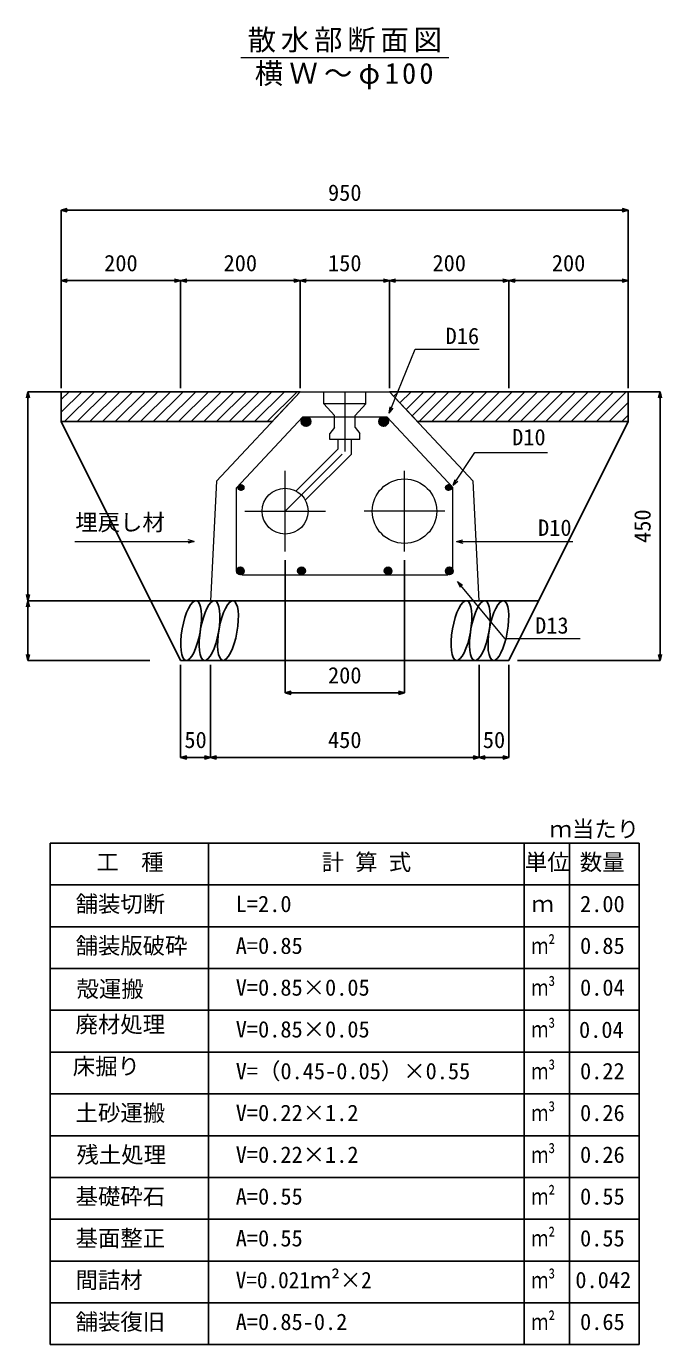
# Model space of a CAD drawing. Units: millimetres, scale not verified. Extents: x -9755 to 16726, y -7413 to 4835.
# Drawn here: x -7009 to -5945, y 2626 to 4835 of the extents above; entities that cross this region are included whole.
import ezdxf
from ezdxf.enums import TextEntityAlignment as Align

# ---------------------------------------------------------------- set-up
doc = ezdxf.new("R2010")
doc.units = ezdxf.units.MM
doc.header["$LTSCALE"] = 15
doc.linetypes.add('CHAIN2', pattern=[12, 9, -1, 1, -1])
doc.layers.add('0-1_ブロック', color=2, linetype='Continuous', lineweight=18)
doc.layers.add('0-A', color=7, linetype='Continuous', lineweight=18)
for name, color, linetype in [('0-3_鉄筋', 7, 'Continuous'), ('0-5_ｼﾞｮｲﾝﾄ詳細図', 7, 'Continuous'), ('0-6_寸法', 4, 'Continuous'), ('0-7', 4, 'Continuous')]:
    doc.layers.add(name, color=color, linetype=linetype)
doc.styles.add('ＭＳ ゴシック', font='')
doc.styles.get('ＭＳ ゴシック').set_extended_font_data('MS Gothic')

msp = doc.modelspace()

# ---------------------------------------------------------------- linework, layer by layer
at = {"layer": '0-1_ブロック', "color": 3}
for p, q in [((-6550.37, 4222.52), (-6690.37, 4072.52)), ((-6550.37, 4222.52), (-6400.37, 4222.52)), ((-6260.37, 4072.52), (-6400.37, 4222.52)), ((-6250.37, 3872.52), (-6260.37, 4072.52))]:
    msp.add_line(p, q, dxfattribs=at)
at = {"layer": '0-1_ブロック', "color": 7, "linetype": 'CHAIN2'}
for p, q in [((-6475.37, 4222.52), (-6475.37, 4122.52)), ((-6575.37, 4022.52), (-6475.37, 4122.52)), ((-6575.37, 3955.02), (-6575.37, 4090.02)), ((-6375.37, 3955.02), (-6375.37, 4090.02)), ((-6642.87, 4022.52), (-6507.87, 4022.52)), ((-6307.87, 4022.52), (-6442.87, 4022.52))]:
    msp.add_line(p, q, dxfattribs=at)
at = {"layer": '0-1_ブロック', "color": 7}
for p, q in [((-6440.37, 4202.52), (-6440.37, 4222.52)), ((-6510.37, 4202.52), (-6492.87, 4182.52)), ((-6457.87, 4182.52), (-6440.37, 4202.52)), ((-6492.87, 4162.52), (-6492.87, 4182.52)), ((-6457.87, 4162.52), (-6457.87, 4182.52)), ((-6492.87, 4162.52), (-6500.37, 4152.52)), ((-6457.87, 4162.52), (-6450.37, 4152.52)), ((-6450.37, 4142.52), (-6450.37, 4152.52)), ((-6486.37, 4127.08), (-6486.37, 4142.57)), ((-6464.37, 4117.96), (-6464.37, 4142.57)), ((-6557.1, 4056.35), (-6486.37, 4127.08)), ((-6541.54, 4040.79), (-6464.37, 4117.96)), ((-6654.34, 4061.79), (-6648.93, 4067.19)), ((-6654.31, 4062.87), (-6650.02, 4067.17)), ((-6654.18, 4060.89), (-6648.03, 4067.03)), ((-6653.9, 4060.11), (-6647.26, 4066.75)), ((-6653.86, 4064.39), (-6651.54, 4066.71)), ((-6653.51, 4059.43), (-6646.58, 4066.37)), ((-6653.05, 4058.84), (-6645.98, 4065.9)), ((-6652.5, 4058.32), (-6645.47, 4065.35)), ((-6651.87, 4057.89), (-6645.04, 4064.73)), ((-6651.16, 4057.54), (-6644.69, 4064.01)), ((-6650.33, 4057.31), (-6644.45, 4063.19)), ((-6300.42, 4057.31), (-6306.3, 4063.19)), ((-6299.59, 4057.54), (-6306.06, 4064.01)), ((-6298.88, 4057.89), (-6305.71, 4064.73)), ((-6298.25, 4058.32), (-6305.28, 4065.35)), ((-6297.7, 4058.84), (-6304.77, 4065.9)), ((-6297.24, 4059.43), (-6304.17, 4066.37)), ((-6296.85, 4060.11), (-6303.49, 4066.75)), ((-6296.57, 4060.89), (-6302.72, 4067.03)), ((-6296.41, 4061.79), (-6301.82, 4067.19)), ((-6296.44, 4062.87), (-6300.73, 4067.17)), ((-6296.89, 4064.39), (-6299.21, 4066.71)), ((-6649.37, 4057.21), (-6644.36, 4062.22)), ((-6648.16, 4057.35), (-6644.5, 4061.02)), ((-6301.38, 4057.21), (-6306.39, 4062.22)), ((-6302.58, 4057.35), (-6306.25, 4061.02))]:
    msp.add_line(p, q, dxfattribs=at)
at = {"layer": '0-1_ブロック'}
for p, q in [((-6545.8, 4180.52), (-6656.87, 4061.51)), ((-6548.35, 4173.15), (-6541.01, 4180.49)), ((-6548.34, 4171.75), (-6539.61, 4180.48)), ((-6548.13, 4170.55), (-6538.4, 4180.27)), ((-6548.01, 4174.91), (-6542.76, 4180.15)), ((-6547.78, 4169.48), (-6537.34, 4179.92)), ((-6547.31, 4168.54), (-6536.39, 4179.46)), ((-6546.75, 4167.68), (-6535.54, 4178.89)), ((-6546.09, 4166.93), (-6534.78, 4178.24)), ((-6545.8, 4180.52), (-6404.95, 4180.52)), ((-6545.35, 4166.25), (-6534.11, 4177.49)), ((-6544.52, 4165.67), (-6533.53, 4176.66)), ((-6543.58, 4165.19), (-6533.05, 4175.73)), ((-6542.54, 4164.82), (-6532.67, 4174.69)), ((-6541.37, 4164.58), (-6532.44, 4173.51)), ((-6409.38, 4164.58), (-6418.31, 4173.51)), ((-6408.21, 4164.82), (-6418.08, 4174.69)), ((-6407.17, 4165.19), (-6417.7, 4175.73)), ((-6406.23, 4165.67), (-6417.22, 4176.66)), ((-6405.4, 4166.25), (-6416.64, 4177.49)), ((-6404.66, 4166.93), (-6415.97, 4178.24)), ((-6404, 4167.68), (-6415.21, 4178.89)), ((-6403.44, 4168.54), (-6414.36, 4179.46)), ((-6402.97, 4169.48), (-6413.41, 4179.92)), ((-6402.62, 4170.55), (-6412.35, 4180.27)), ((-6402.41, 4171.75), (-6411.14, 4180.48)), ((-6402.4, 4173.15), (-6409.74, 4180.49)), ((-6402.74, 4174.91), (-6407.99, 4180.15)), ((-6404.95, 4180.52), (-6294.37, 4062.05)), ((-6540.01, 4164.53), (-6532.38, 4172.15)), ((-6538.34, 4164.78), (-6532.64, 4170.48)), ((-6535.62, 4166.09), (-6533.94, 4167.76)), ((-6410.74, 4164.53), (-6418.37, 4172.15)), ((-6412.41, 4164.78), (-6418.11, 4170.48)), ((-6415.13, 4166.09), (-6416.81, 4167.76)), ((-6656.87, 3922.52), (-6656.87, 4061.51)), ((-6294.37, 3922.52), (-6294.37, 4062.05)), ((-6656.87, 3922.27), (-6650.12, 3929.01)), ((-6656.75, 3923.81), (-6651.66, 3928.89)), ((-6656.7, 3921.02), (-6648.88, 3928.85)), ((-6656.35, 3919.96), (-6647.81, 3928.49)), ((-6655.86, 3919.03), (-6646.89, 3928.01)), ((-6655.65, 3926.31), (-6654.17, 3927.8)), ((-6655.25, 3918.23), (-6646.08, 3927.4)), ((-6654.54, 3917.53), (-6645.38, 3926.68)), ((-6653.71, 3916.94), (-6644.8, 3925.86)), ((-6652.76, 3916.47), (-6644.33, 3924.91)), ((-6651.67, 3916.15), (-6644.01, 3923.82)), ((-6650.39, 3916.02), (-6643.87, 3922.54)), ((-6648.78, 3916.22), (-6644.07, 3920.92)), ((-6647.87, 3916.02), (-6302.87, 3916.02)), ((-6554.37, 3922.27), (-6547.62, 3929.01)), ((-6554.25, 3923.81), (-6549.16, 3928.89)), ((-6554.2, 3921.02), (-6546.38, 3928.85)), ((-6553.85, 3919.96), (-6545.31, 3928.49)), ((-6553.36, 3919.03), (-6544.39, 3928.01)), ((-6553.15, 3926.31), (-6551.67, 3927.8)), ((-6552.75, 3918.23), (-6543.58, 3927.4)), ((-6552.04, 3917.53), (-6542.88, 3926.68)), ((-6551.21, 3916.94), (-6542.3, 3925.86)), ((-6550.26, 3916.47), (-6541.83, 3924.91)), ((-6549.17, 3916.15), (-6541.51, 3923.82)), ((-6547.89, 3916.02), (-6541.37, 3922.54)), ((-6546.28, 3916.22), (-6541.57, 3920.92)), ((-6402.86, 3916.02), (-6409.37, 3922.54)), ((-6401.58, 3916.15), (-6409.24, 3923.82)), ((-6404.47, 3916.22), (-6409.18, 3920.92)), ((-6400.49, 3916.47), (-6408.92, 3924.91)), ((-6399.54, 3916.94), (-6408.45, 3925.86)), ((-6398.71, 3917.53), (-6407.87, 3926.68)), ((-6397.99, 3918.23), (-6407.17, 3927.4)), ((-6397.39, 3919.03), (-6406.36, 3928.01)), ((-6396.9, 3919.96), (-6405.43, 3928.49)), ((-6396.55, 3921.02), (-6404.37, 3928.85)), ((-6396.38, 3922.27), (-6403.13, 3929.01)), ((-6396.5, 3923.81), (-6401.59, 3928.89)), ((-6397.6, 3926.31), (-6399.08, 3927.8)), ((-6300.36, 3916.02), (-6306.87, 3922.54)), ((-6299.08, 3916.15), (-6306.74, 3923.82)), ((-6301.97, 3916.22), (-6306.68, 3920.92)), ((-6297.99, 3916.47), (-6306.42, 3924.91)), ((-6297.04, 3916.94), (-6305.95, 3925.86)), ((-6296.21, 3917.53), (-6305.37, 3926.68)), ((-6295.49, 3918.23), (-6304.67, 3927.4)), ((-6294.89, 3919.03), (-6303.86, 3928.01)), ((-6294.4, 3919.96), (-6302.93, 3928.49)), ((-6294.05, 3921.02), (-6301.87, 3928.85)), ((-6293.88, 3922.27), (-6300.63, 3929.01)), ((-6294, 3923.81), (-6299.09, 3928.89)), ((-6295.1, 3926.31), (-6296.58, 3927.8))]:
    msp.add_line(p, q, dxfattribs=at)
at = {"layer": '0-1_ブロック', "color": 7}
for points in [[(-6440.37, 4202.52), (-6510.37, 4202.52), (-6510.37, 4222.52)], [(-6450.37, 4142.52), (-6500.37, 4142.52), (-6500.37, 4152.52)]]:
    msp.add_lwpolyline(points, dxfattribs=at)
at = {"layer": '0-1_ブロック', "color": 3}
msp.add_lwpolyline([(-6690.37, 4072.52), (-6700.37, 3872.52), (-6250.37, 3872.52)], dxfattribs=at)
at = {"layer": '0-1_ブロック'}
for centre, radius in [((-6540.37, 4172.52), 8), ((-6410.37, 4172.52), 8), ((-6649.36, 4062.21), 5), ((-6301.39, 4062.21), 5), ((-6650.37, 3922.52), 6.5), ((-6547.87, 3922.52), 6.5), ((-6402.87, 3922.52), 6.5), ((-6300.37, 3922.52), 6.5)]:
    msp.add_circle(centre, radius, dxfattribs=at)
at = {"layer": '0-1_ブロック', "color": 7}
msp.add_circle((-6375.37, 4022.52), 54, dxfattribs=at)
at = {"layer": '0-1_ブロック', "color": 3}
msp.add_circle((-6575.37, 4022.52), 38.45, dxfattribs=at)
at = {"layer": '0-3_鉄筋'}
for p, q in [((-6550.37, 4222.52), (-6950.37, 4222.52)), ((-6950.37, 4172.52), (-6950.37, 4222.52)), ((-6950.37, 4188.14), (-6916, 4222.52)), ((-6950.37, 4209.36), (-6937.21, 4222.52)), ((-6944.78, 4172.52), (-6894.78, 4222.52)), ((-6923.57, 4172.52), (-6873.57, 4222.52)), ((-6902.36, 4172.52), (-6852.36, 4222.52)), ((-6881.14, 4172.52), (-6831.14, 4222.52)), ((-6859.93, 4172.52), (-6809.93, 4222.52)), ((-6838.72, 4172.52), (-6788.72, 4222.52)), ((-6817.5, 4172.52), (-6767.5, 4222.52)), ((-6796.29, 4172.52), (-6746.29, 4222.52)), ((-6775.08, 4172.52), (-6725.08, 4222.52)), ((-6753.86, 4172.52), (-6703.86, 4222.52)), ((-6732.65, 4172.52), (-6682.65, 4222.52)), ((-6711.44, 4172.52), (-6661.44, 4222.52)), ((-6690.23, 4172.52), (-6640.23, 4222.52)), ((-6669.01, 4172.52), (-6619.01, 4222.52)), ((-6647.8, 4172.52), (-6597.8, 4222.52)), ((-6626.59, 4172.52), (-6576.59, 4222.52)), ((-6605.37, 4172.52), (-6555.37, 4222.52)), ((-6400.37, 4222.52), (-6000.37, 4222.52)), ((-6393.27, 4214.91), (-6385.67, 4222.52)), ((-6383.03, 4203.94), (-6364.45, 4222.52)), ((-6372.79, 4192.97), (-6343.24, 4222.52)), ((-6362.55, 4182), (-6322.03, 4222.52)), ((-6350.81, 4172.52), (-6300.81, 4222.52)), ((-6329.6, 4172.52), (-6279.6, 4222.52)), ((-6308.39, 4172.52), (-6258.39, 4222.52)), ((-6287.17, 4172.52), (-6237.17, 4222.52)), ((-6265.96, 4172.52), (-6215.96, 4222.52)), ((-6244.75, 4172.52), (-6194.75, 4222.52)), ((-6223.53, 4172.52), (-6173.53, 4222.52)), ((-6202.32, 4172.52), (-6152.32, 4222.52)), ((-6181.11, 4172.52), (-6131.11, 4222.52)), ((-6159.9, 4172.52), (-6109.9, 4222.52)), ((-6138.68, 4172.52), (-6088.68, 4222.52)), ((-6117.47, 4172.52), (-6067.47, 4222.52)), ((-6096.26, 4172.52), (-6046.26, 4222.52)), ((-6075.04, 4172.52), (-6025.04, 4222.52)), ((-6053.83, 4172.52), (-6003.83, 4222.52)), ((-6000.37, 4172.52), (-6000.37, 4222.52)), ((-6032.62, 4172.52), (-6000.37, 4204.76)), ((-6011.4, 4172.52), (-6000.37, 4183.55))]:
    msp.add_line(p, q, dxfattribs=at)
for points in [[(-6550.37, 4222.52), (-6597.04, 4172.52), (-6950.37, 4172.52)], [(-6400.37, 4222.52), (-6353.71, 4172.52), (-6000.37, 4172.52)]]:
    msp.add_lwpolyline(points, dxfattribs=at)
at = {"layer": '0-5_ｼﾞｮｲﾝﾄ詳細図'}
for p, q in [((-6750.37, 3772.52), (-6950.37, 4172.52)), ((-6200.37, 3772.52), (-6000.37, 4172.52)), ((-6150.37, 3872.52), (-6800.37, 3872.52)), ((-6750.37, 3772.52), (-6200.37, 3772.52))]:
    msp.add_line(p, q, dxfattribs=at)
for centre in [(-6732.86, 3822.53), (-6701.95, 3822.53), (-6671.05, 3822.53), (-6279.9, 3822.53), (-6248.99, 3822.53), (-6218.09, 3822.53)]:
    msp.add_ellipse(centre, major_axis=(8.81, 49.96), ratio=0.3, dxfattribs=at)
at = {"layer": '0-6_寸法'}
for p, q in [((-6950.37, 4526.56), (-6940.23, 4529.28)), ((-6000.37, 4526.56), (-6010.52, 4529.28)), ((-6950.37, 4526.56), (-6000.37, 4526.56)), ((-6950.37, 4526.56), (-6940.23, 4523.85)), ((-6950.37, 4526.56), (-6950.37, 4408.62)), ((-6000.37, 4526.56), (-6010.52, 4523.85)), ((-6000.37, 4526.56), (-6000.37, 4408.62)), ((-6950.37, 4408.62), (-6940.23, 4411.34)), ((-6950.37, 4408.62), (-6750.37, 4408.62)), ((-6950.37, 4408.62), (-6940.23, 4405.9)), ((-6950.37, 4408.62), (-6950.37, 4228.32)), ((-6750.37, 4408.62), (-6760.52, 4411.34)), ((-6750.37, 4408.62), (-6760.52, 4405.9)), ((-6750.37, 4408.62), (-6740.23, 4411.34)), ((-6750.37, 4408.62), (-6750.37, 4228.32)), ((-6750.37, 4408.62), (-6550.37, 4408.62)), ((-6750.37, 4408.62), (-6740.23, 4405.9)), ((-6550.37, 4408.62), (-6560.52, 4411.34)), ((-6550.37, 4408.62), (-6560.52, 4405.9)), ((-6550.37, 4408.62), (-6540.23, 4411.34)), ((-6550.37, 4408.62), (-6550.37, 4228.32)), ((-6550.37, 4408.62), (-6400.37, 4408.62)), ((-6550.37, 4408.62), (-6540.23, 4405.9)), ((-6400.37, 4408.62), (-6410.52, 4411.34)), ((-6400.37, 4408.62), (-6410.52, 4405.9)), ((-6400.37, 4408.62), (-6390.23, 4411.34)), ((-6400.37, 4408.62), (-6400.37, 4228.32)), ((-6400.37, 4408.62), (-6200.37, 4408.62)), ((-6400.37, 4408.62), (-6390.23, 4405.9)), ((-6200.37, 4408.62), (-6210.52, 4411.34)), ((-6200.37, 4408.62), (-6210.52, 4405.9)), ((-6200.37, 4408.62), (-6190.23, 4411.34)), ((-6200.37, 4408.62), (-6200.37, 4228.32)), ((-6200.37, 4408.62), (-6000.37, 4408.62)), ((-6200.37, 4408.62), (-6190.23, 4405.9)), ((-6000.37, 4408.62), (-6010.52, 4411.34)), ((-6000.37, 4408.62), (-6010.52, 4405.9)), ((-6000.37, 4408.62), (-6000.37, 4228.32)), ((-7006.15, 4222.52), (-7008.87, 4212.38)), ((-7006.15, 3872.52), (-7006.15, 4222.52)), ((-7006.15, 4222.52), (-7003.43, 4212.38)), ((-7006.15, 4222.52), (-6915.45, 4222.52)), ((-5947.28, 4222.52), (-6050.37, 4222.52)), ((-5947.28, 4222.52), (-5950, 4212.38)), ((-5947.28, 3772.52), (-5947.28, 4222.52)), ((-5947.28, 4222.52), (-5944.56, 4212.38)), ((-6575.37, 3718.13), (-6575.37, 3940.54)), ((-6375.37, 3718.13), (-6375.37, 3940.54)), ((-7006.15, 3872.52), (-7008.87, 3882.66)), ((-7006.15, 3872.52), (-7008.87, 3862.38)), ((-7006.15, 3872.52), (-7003.43, 3882.66)), ((-7006.15, 3772.52), (-7006.15, 3872.52)), ((-7006.15, 3872.52), (-7003.43, 3862.38)), ((-7006.15, 3872.52), (-6802.24, 3872.52)), ((-7006.15, 3772.52), (-7008.87, 3782.66)), ((-7006.15, 3772.52), (-7003.43, 3782.66)), ((-5947.28, 3772.52), (-5950, 3782.66)), ((-5947.28, 3772.52), (-5944.56, 3782.66)), ((-7006.15, 3772.52), (-6802.24, 3772.52)), ((-6750.37, 3609.98), (-6750.37, 3765.12)), ((-6700.37, 3609.98), (-6700.37, 3765.12)), ((-6700.37, 3609.98), (-6700.37, 3765.12)), ((-6250.37, 3609.98), (-6250.37, 3765.12)), ((-6200.37, 3609.98), (-6200.37, 3765.12)), ((-5947.28, 3772.52), (-6185.99, 3772.52)), ((-6575.37, 3718.13), (-6565.23, 3720.84)), ((-6575.37, 3718.13), (-6375.37, 3718.13)), ((-6575.37, 3718.13), (-6565.23, 3715.41)), ((-6375.37, 3718.13), (-6385.52, 3720.84)), ((-6375.37, 3718.13), (-6385.52, 3715.41)), ((-6750.37, 3609.98), (-6740.23, 3612.69)), ((-6750.37, 3609.98), (-6700.37, 3609.98)), ((-6750.37, 3609.98), (-6740.23, 3607.26)), ((-6700.37, 3609.98), (-6710.52, 3612.69)), ((-6700.37, 3609.98), (-6710.52, 3607.26)), ((-6700.37, 3609.98), (-6690.23, 3612.69)), ((-6700.37, 3609.98), (-6690.23, 3612.69)), ((-6700.37, 3609.98), (-6690.23, 3607.26)), ((-6700.37, 3609.98), (-6250.37, 3609.98)), ((-6700.37, 3609.98), (-6690.23, 3607.26)), ((-6250.37, 3609.98), (-6260.52, 3612.69)), ((-6250.37, 3609.98), (-6260.52, 3607.26)), ((-6250.37, 3609.98), (-6240.23, 3612.69)), ((-6250.37, 3609.98), (-6200.37, 3609.98)), ((-6250.37, 3609.98), (-6240.23, 3607.26)), ((-6200.37, 3609.98), (-6210.52, 3612.69)), ((-6200.37, 3609.98), (-6210.52, 3607.26))]:
    msp.add_line(p, q, dxfattribs=at)
at = {"layer": '0-7', "color": 7}
for p, q in [((-6968.73, 3466.41), (-6968.73, 2626.41)), ((-6703.5, 3466.41), (-6703.5, 2626.41)), ((-6174.69, 3466.41), (-6174.69, 2626.41)), ((-6098.9, 3466.41), (-6098.9, 2626.41)), ((-5982.02, 3466.41), (-5982.02, 2626.41)), ((-6968.73, 3396.41), (-5982.02, 3396.41)), ((-6968.73, 3326.41), (-5982.02, 3326.41)), ((-6968.73, 3256.41), (-5982.02, 3256.41)), ((-6968.73, 3186.41), (-5982.02, 3186.41)), ((-6968.73, 3116.41), (-5982.02, 3116.41)), ((-6968.73, 3046.41), (-5982.02, 3046.41)), ((-6968.73, 2976.41), (-5982.02, 2976.41)), ((-6968.73, 2906.41), (-5982.02, 2906.41)), ((-6968.73, 2836.41), (-5982.02, 2836.41)), ((-6968.73, 2766.41), (-5982.02, 2766.41)), ((-6968.73, 2696.41), (-5982.02, 2696.41)), ((-6968.73, 2626.41), (-5982.02, 2626.41))]:
    msp.add_line(p, q, dxfattribs=at)
msp.add_lwpolyline([(-6968.73, 3466.41), (-6703.5, 3466.41), (-5982.02, 3466.41)], dxfattribs=at)
at = {"layer": '0-A'}
for p, q in [((-6649.73, 4782.39), (-6301.02, 4782.39)), ((-6400.92, 4186.94), (-6399.62, 4197.36)), ((-6400.92, 4186.94), (-6394.58, 4195.31)), ((-6293.76, 4065.79), (-6257.35, 4120.92)), ((-6257.35, 4120.92), (-6136.01, 4120.92)), ((-6293.76, 4065.79), (-6290.43, 4075.75)), ((-6293.76, 4065.79), (-6285.9, 4072.76)), ((-6727.81, 3971.86), (-6737.95, 3974.58)), ((-6288.01, 3971.78), (-6277.86, 3974.49)), ((-6288.01, 3971.78), (-6093.07, 3971.78)), ((-6288.01, 3971.78), (-6277.86, 3969.06)), ((-6286.59, 3904.54), (-6282.21, 3895)), ((-6207.42, 3809.09), (-6081.3, 3809.09))]:
    msp.add_line(p, q, dxfattribs=at)
for points in [[(-6400.92, 4186.94), (-6357.39, 4294.08), (-6250.25, 4294.08)], [(-6927.68, 3971.86), (-6727.81, 3971.86), (-6737.95, 3969.14)], [(-6207.42, 3809.09), (-6286.59, 3904.54), (-6278.02, 3898.47)]]:
    msp.add_lwpolyline(points, dxfattribs=at)

# ---------------------------------------------------------------- texts
at = {"layer": '0-6_寸法', "style": 'ＭＳ ゴシック'}
for s, p in [('950', (-6503.5, 4534.06)), ('200', (-6878.5, 4416.12)), ('200', (-6678.5, 4416.12)), ('150', (-6503.5, 4416.12)), ('200', (-6328.5, 4416.12)), ('200', (-6128.5, 4416.12)), ('200', (-6503.5, 3725.63)), ('50', (-6744.12, 3617.48)), ('450', (-6503.5, 3617.48)), ('50', (-6244.12, 3617.48))]:
    msp.add_text(s, height=27.49, dxfattribs=at).set_placement(p, align=Align.BOTTOM_LEFT)
msp.add_text('450', height=27.49, rotation=90, dxfattribs=at).set_placement((-5954.78, 3969.39), align=Align.BOTTOM_LEFT)
at = {"layer": '0-7', "style": 'ＭＳ ゴシック'}
for s, p in [('ｍ当たり', (-6132.16, 3468.03)), ('工\u3000種', (-6891.5, 3412.66)), ('計 算 式', (-6514.09, 3412.66)), ('単位', (-6173.71, 3412.74)), ('数量', (-6081.68, 3412.57)), ('舗装切断', (-6926.43, 3342.66)), ('L=2.0', (-6658.1, 3342.66)), ('ｍ', (-6162.62, 3342.66)), ('2.00', (-6081.26, 3342.66)), ('舗装版破砕', (-6926.43, 3272.66)), ('A=0.85', (-6658.1, 3272.66)), ('0.85', (-6081.26, 3272.66)), ('殻運搬', (-6924.87, 3200.16)), ('V=0.85×0.05', (-6658.1, 3202.66)), ('0.04', (-6081.26, 3202.66)), ('廃材処理', (-6926.43, 3140.88)), ('V=0.85×0.05', (-6658.1, 3132.66)), ('0.04', (-6082.98, 3131.92)), ('床掘り', (-6931.11, 3070.67)), ('V=（0.45-0.05）×0.55', (-6658.1, 3062.66)), ('0.22', (-6081.26, 3062.66)), ('土砂運搬', (-6926.43, 2992.66)), ('V=0.22×1.2', (-6658.1, 2992.66)), ('0.26', (-6081.26, 2992.66)), ('残土処理', (-6924.87, 2922.46)), ('V=0.22×1.2', (-6658.1, 2922.66)), ('0.26', (-6081.26, 2922.66)), ('基礎砕石', (-6926.43, 2852.66)), ('A=0.55', (-6658.1, 2852.66)), ('0.55', (-6081.26, 2852.66)), ('基面整正', (-6926.43, 2782.66)), ('A=0.55', (-6658.1, 2782.66)), ('0.55', (-6081.26, 2782.66)), ('間詰材', (-6926.43, 2712.66)), ('0.042', (-6089.13, 2712.78)), ('舗装復旧', (-6926.43, 2642.66)), ('A=0.85-0.2', (-6658.1, 2642.66)), ('0.65', (-6081.26, 2642.66))]:
    msp.add_text(s, height=27.49, dxfattribs=at).set_placement(p, align=Align.BOTTOM_LEFT)
for s, width, p in [('ｍ²', 0.75, (-6162.62, 3272.66)), ('ｍ³', 0.75, (-6162.62, 3202.66)), ('ｍ³', 0.75, (-6162.62, 3132.66)), ('ｍ³', 0.75, (-6162.62, 3062.66)), ('ｍ³', 0.75, (-6162.62, 2992.66)), ('ｍ³', 0.75, (-6162.62, 2922.66)), ('ｍ²', 0.75, (-6162.62, 2852.66)), ('ｍ²', 0.75, (-6162.62, 2782.66)), ('V=0.021ｍ²×2', 0.95, (-6658.1, 2712.66)), ('ｍ³', 0.75, (-6162.62, 2712.66)), ('ｍ²', 0.75, (-6162.62, 2642.66))]:
    msp.add_text(s, height=27.49, dxfattribs=dict(at, width=width)).set_placement(p, align=Align.BOTTOM_LEFT)
at = {"layer": '0-A', "color": 4, "style": 'ＭＳ ゴシック'}
for s, p in [('D16', (-6306.5, 4294.08)), ('D10', (-6194.99, 4124.53)), ('埋戻し材', (-6926.91, 3981.85)), ('D10', (-6151.55, 3972.87)), ('D13', (-6156.52, 3809.13))]:
    msp.add_text(s, height=27.49, dxfattribs=at).set_placement(p, align=Align.BOTTOM_LEFT)
at = {"layer": '0-A', "char_height": 34.84, "attachment_point": 7, "style": 'ＭＳ ゴシック'}
for s, insert in [('\\T1.17;散水部断面図', (-6638.13, 4790.44)), ('\\T1.22;横Ｗ～φ100', (-6626.25, 4729.1))]:
    msp.add_mtext(s, dxfattribs=dict(at, insert=insert))

doc.saveas('drawing.dxf')
